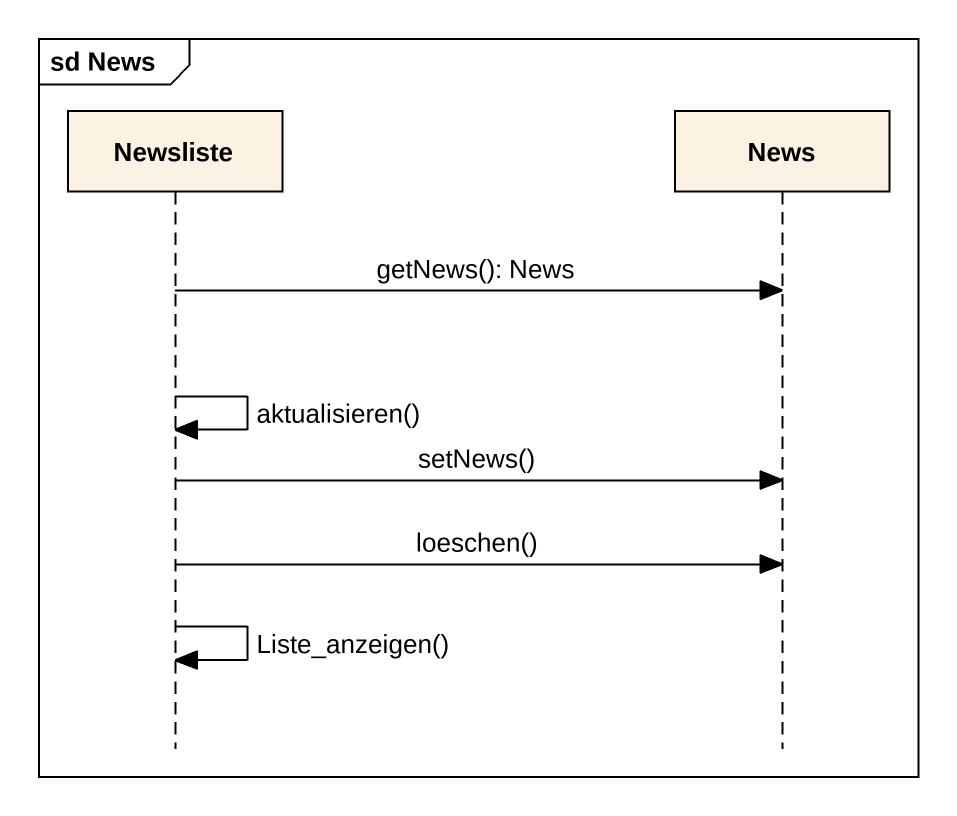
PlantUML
@startuml
mainframe sd News
hide footbox
participant Newsliste
participant News

Newsliste -> News : getNews(): News
Newsliste -> Newsliste : aktualisieren()
Newsliste -> News : setNews()
Newsliste -> News : loeschen()
Newsliste -> Newsliste : Liste_anzeigen()
@enduml
